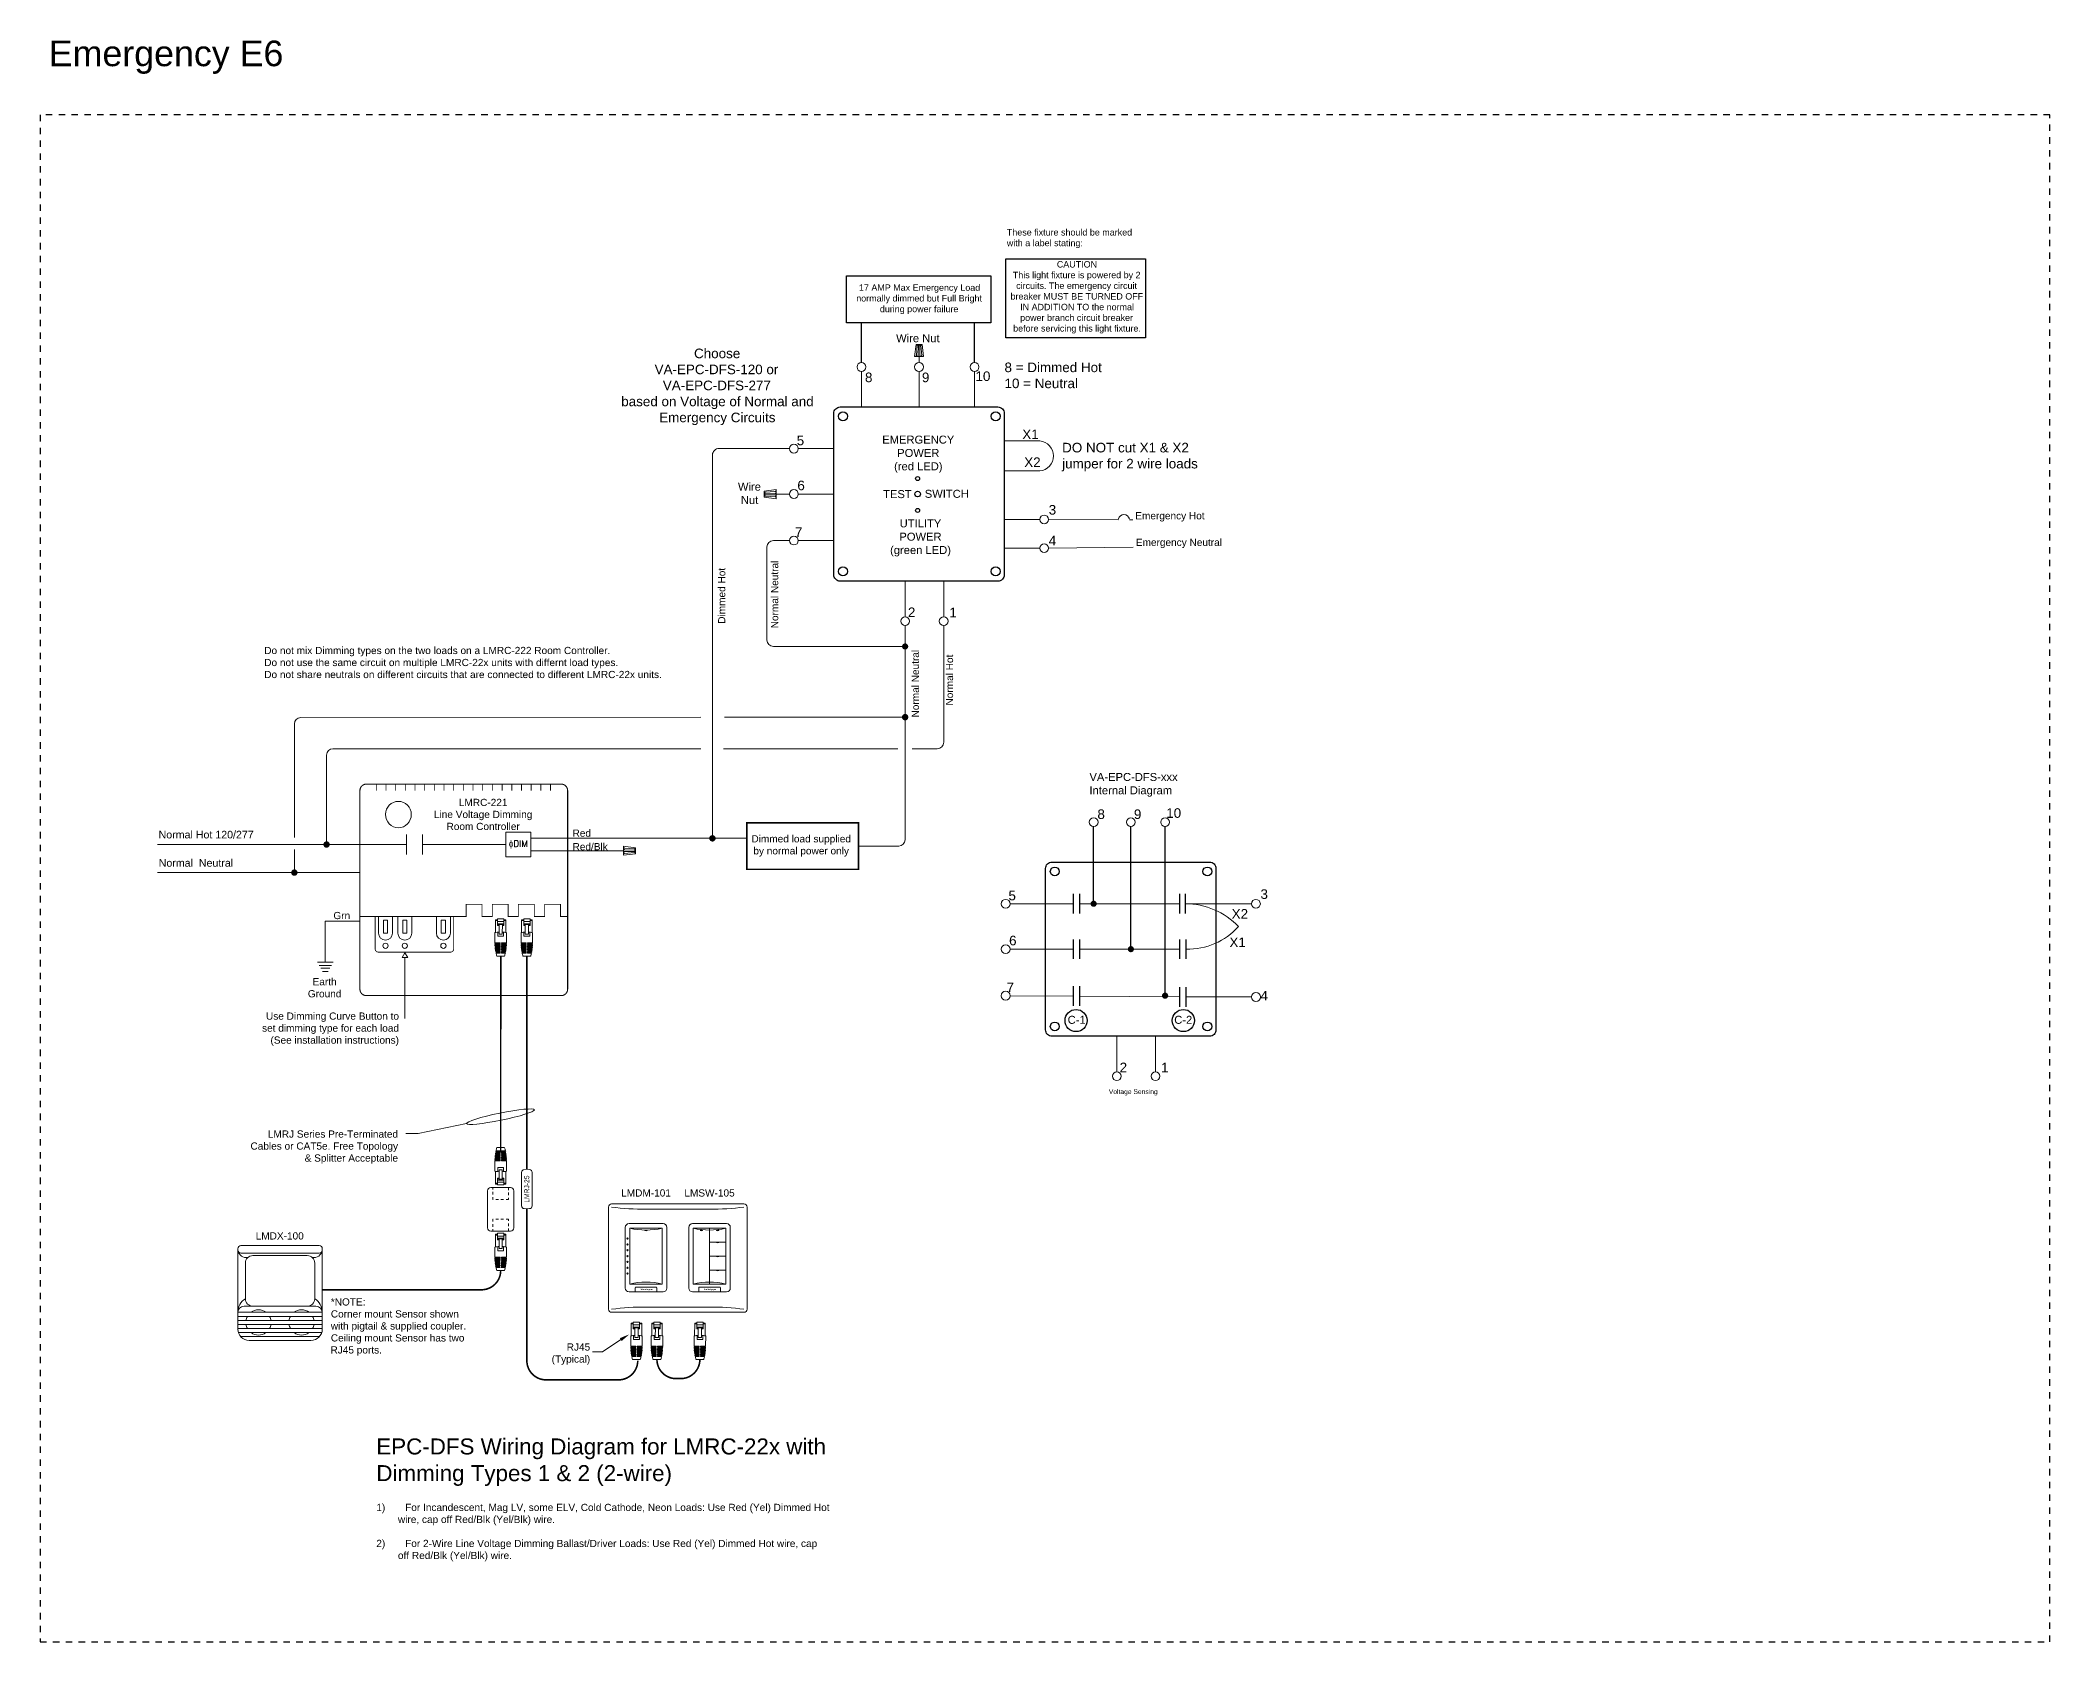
# Model space of a CAD drawing. Header units: inches. Extents: x -60 to 2005, y -577 to 104.
# Drawn here: x 1043 to 1121.5, y -394.3 to -331.7 of the extents above; entities that cross this region are included whole.
import ezdxf

# ---------------------------------------------------------------- set-up
doc = ezdxf.new("R2010")
doc.units = ezdxf.units.IN
doc.header["$MEASUREMENT"] = 0
doc.linetypes.add('Demo', pattern=[0.5, 0.25, -0.25])
doc.linetypes.add('HIDDEN', pattern=[0.375, 0.25, -0.125])
doc.layers.get('0').update_dxf_attribs({"lineweight": 5})
doc.layers.add('PS Borders', color=40, linetype='Demo', lineweight=5, plot=False)
for name, color, linetype, lineweight in [('WS', 3, 'Continuous', 5), ('WS_DETAIL', 7, 'Continuous', 5), ('WS_LineVoltage', 1, 'Continuous', 5), ('WS_Text', 7, 'Continuous', 5)]:
    doc.layers.add(name, color=color, linetype=linetype, lineweight=lineweight)
doc.styles.add('ARIAL', font='arial.ttf')
doc.styles.add('ROMANS', font='ROMANS.shx', dxfattribs={"height": 0.0625})

# ---------------------------------------------------------------- blocks, each defined once
blk = doc.blocks.new('A$C28216DC1')
at = {"layer": 'WS_DETAIL'}
blk.add_lwpolyline([(22.84, 8.11), (17.13, 4.27), (13.98, 4.27)], dxfattribs=at)
blk.add_solid([(23.11, 7.67), (22.56, 8.56), (25.52, 9.76)], dxfattribs=at)
at = {"layer": 'WS_DETAIL', "linetype": 'Continuous', "insert": (13.29, 3.59), "char_height": 2.25, "width": 37.309, "attachment_point": 6, "style": 'ARIAL'}
blk.add_mtext('\\pi29.81;RJ45\\P\\pi22.42;(Typical)', dxfattribs=at)
blk = doc.blocks.new('*U130')
for p, q in [((-1.8, 7.34), (-1.81, 4.17)), ((-1.64, 7.37), (-1.63, 11.37)), ((-1.63, 11.37), (-0.99, 11.37)), ((-1.63, 11.09), (-0.99, 11.09)), ((1, 11.65), (-0.99, 11.65)), ((-0.99, 11.65), (-0.99, 9.56)), ((-0.99, 10.79), (1, 10.79)), ((-0.99, 10.12), (1, 10.12)), ((-0.5, 9.76), (-0.99, 9.76)), ((-0.99, 9.56), (-0.5, 9.56)), ((-0.9, 7.49), (-0.9, 6.2)), ((-0.5, 6.9), (-0.49, 10.12)), ((0.5, 6.89), (-0.5, 6.9)), ((0.51, 9.89), (-0.49, 9.89)), ((0.5, 6.89), (0.51, 10.12)), ((1, 9.56), (0.5, 9.56)), ((1, 9.76), (0.51, 9.76)), ((0.9, 7.49), (0.9, 6.2)), ((1, 11.65), (1, 9.56)), ((1.65, 11.37), (1, 11.37)), ((1, 11.09), (1.65, 11.09)), ((1.64, 7.37), (1.65, 11.37)), ((1.81, 7.33), (1.8, 4.16)), ((-0.21, 4.16), (-1.81, 4.17)), ((-0.21, 3.92), (-1.81, 3.92)), ((-0.21, 3.67), (-1.8, 3.67)), ((-0.21, 3.42), (-1.79, 3.43)), ((-0.21, 3.18), (-1.78, 3.18)), ((-0.22, 2.93), (-1.76, 2.93)), ((-0.22, 2.69), (-1.74, 2.69)), ((-0.22, 2.44), (-1.71, 2.44)), ((-0.22, 2.19), (-1.68, 2.19)), ((-0.22, 1.95), (-1.65, 1.95)), ((-0.22, 1.7), (-1.61, 1.7)), ((-0.22, 1.45), (-1.57, 1.45)), ((-0.22, 1.21), (-1.52, 1.21)), ((-0.22, 0.96), (-1.47, 0.96)), ((-1.21, 0), (1.21, 0)), ((0.9, 6.2), (-0.9, 6.2)), ((-0.81, 3.67), (-0.82, 3.43)), ((-0.82, 3.18), (-0.82, 2.93)), ((-0.82, 2.69), (-0.82, 2.44)), ((-0.82, 2.19), (-0.82, 1.95)), ((-0.82, 1.7), (-0.82, 1.45)), ((-0.82, 1.21), (-0.82, 0.96)), ((-0.81, 4.16), (-0.81, 3.92)), ((-0.22, 2.93), (-0.21, 3.18)), ((-0.22, 2.44), (-0.22, 2.69)), ((-0.22, 1.95), (-0.22, 2.19)), ((-0.22, 1.45), (-0.22, 1.7)), ((-0.22, 0.96), (-0.22, 1.21)), ((-0.21, 3.92), (-0.21, 4.16)), ((-0.21, 3.42), (-0.21, 3.67)), ((0.2, 1.95), (0.2, 2.19)), ((1.67, 2.19), (0.2, 2.19)), ((1.64, 1.94), (0.2, 1.95)), ((0.2, 1.45), (0.2, 1.7)), ((1.6, 1.7), (0.2, 1.7)), ((1.55, 1.45), (0.2, 1.45)), ((0.2, 0.96), (0.2, 1.21)), ((1.51, 1.2), (0.2, 1.21)), ((1.45, 0.96), (0.2, 0.96)), ((0.21, 3.92), (0.21, 4.16)), ((1.8, 4.16), (0.21, 4.16)), ((1.8, 3.91), (0.21, 3.92)), ((0.21, 3.42), (0.21, 3.67)), ((1.79, 3.67), (0.21, 3.67)), ((1.78, 3.42), (0.21, 3.42)), ((0.21, 2.93), (0.21, 3.18)), ((1.77, 3.18), (0.21, 3.18)), ((1.75, 2.93), (0.21, 2.93)), ((0.21, 2.44), (0.21, 2.68)), ((1.73, 2.68), (0.21, 2.68)), ((1.7, 2.44), (0.21, 2.44)), ((0.8, 1.7), (0.8, 1.45)), ((0.8, 1.21), (0.8, 0.96)), ((0.81, 4.16), (0.81, 3.92)), ((0.81, 3.67), (0.81, 3.42)), ((0.81, 3.18), (0.81, 2.93)), ((0.81, 2.68), (0.81, 2.44)), ((0.81, 2.19), (0.81, 1.94))]:
    blk.add_line(p, q)
for centre, radius, start, end in [((-0.01, -0.65), 8.19, 93.42122, 102.66034), ((-0.01, -0.65), 8.19, 77.17806, 86.41718), ((13.26, 4.15), 15.07, 180.85618, 181.79342), ((13.26, 4.15), 15.07, 182.73115, 183.66964), ((13.26, 4.15), 15.07, 184.60914, 185.5499), ((13.26, 4.15), 15.07, 186.49219, 187.43627), ((13.26, 4.15), 15.07, 188.38241, 189.33088), ((13.26, 4.15), 15.07, 190.28195, 191.23592), ((13.26, 4.15), 15.07, 192.19309, 195.95706), ((-13.27, 4.18), 15.07, 343.88134, 347.64532), ((-13.27, 4.18), 15.07, 348.60248, 349.55645), ((-13.27, 4.18), 15.07, 350.50753, 351.456), ((-13.27, 4.18), 15.07, 352.40213, 353.34621), ((-13.27, 4.18), 15.07, 354.2885, 355.22926), ((-13.27, 4.18), 15.07, 356.16876, 357.10725), ((-13.27, 4.18), 15.07, 358.04499, 358.98222)]:
    blk.add_arc(centre, radius, start, end)
blk = doc.blocks.new('*U131')
for p, q in [((1.21, 0), (-1.21, 0)), ((-1.81, -7.33), (-1.8, -4.16)), ((-1.8, -3.91), (-0.21, -3.92)), ((-1.8, -4.16), (-0.21, -4.16)), ((-1.79, -3.67), (-0.21, -3.67)), ((-1.78, -3.42), (-0.21, -3.42)), ((-1.77, -3.18), (-0.21, -3.18)), ((-1.75, -2.93), (-0.21, -2.93)), ((-1.73, -2.68), (-0.21, -2.68)), ((-1.7, -2.44), (-0.21, -2.44)), ((-1.67, -2.19), (-0.2, -2.19)), ((-1.64, -1.94), (-0.2, -1.95)), ((-1.6, -1.7), (-0.2, -1.7)), ((-1.55, -1.45), (-0.2, -1.45)), ((-1.51, -1.2), (-0.2, -1.21)), ((-1.45, -0.96), (-0.2, -0.96)), ((-0.9, -7.49), (-0.9, -6.2)), ((-0.9, -6.2), (0.9, -6.2)), ((-0.81, -2.19), (-0.81, -1.94)), ((-0.81, -2.68), (-0.81, -2.44)), ((-0.81, -3.18), (-0.81, -2.93)), ((-0.81, -3.67), (-0.81, -3.42)), ((-0.81, -4.16), (-0.81, -3.92)), ((-0.8, -1.21), (-0.8, -0.96)), ((-0.8, -1.7), (-0.8, -1.45)), ((-0.21, -2.44), (-0.21, -2.68)), ((-0.21, -2.93), (-0.21, -3.18)), ((-0.21, -3.42), (-0.21, -3.67)), ((-0.21, -3.92), (-0.21, -4.16)), ((-0.2, -0.96), (-0.2, -1.21)), ((-0.2, -1.45), (-0.2, -1.7)), ((-0.2, -1.95), (-0.2, -2.19)), ((0.22, -2.93), (0.21, -3.18)), ((0.21, -3.18), (1.78, -3.18)), ((0.21, -3.42), (1.79, -3.43)), ((0.21, -3.42), (0.21, -3.67)), ((0.21, -3.67), (1.8, -3.67)), ((0.21, -3.92), (1.81, -3.92)), ((0.21, -3.92), (0.21, -4.16)), ((0.21, -4.16), (1.81, -4.17)), ((0.22, -0.96), (1.47, -0.96)), ((0.22, -0.96), (0.22, -1.21)), ((0.22, -1.21), (1.52, -1.21)), ((0.22, -1.45), (1.57, -1.45)), ((0.22, -1.45), (0.22, -1.7)), ((0.22, -1.7), (1.61, -1.7)), ((0.22, -1.95), (1.65, -1.95)), ((0.22, -1.95), (0.22, -2.19)), ((0.22, -2.19), (1.68, -2.19)), ((0.22, -2.44), (1.71, -2.44)), ((0.22, -2.44), (0.22, -2.69)), ((0.22, -2.69), (1.74, -2.69)), ((0.22, -2.93), (1.76, -2.93)), ((0.81, -3.67), (0.82, -3.43)), ((0.81, -4.16), (0.81, -3.92)), ((0.82, -1.21), (0.82, -0.96)), ((0.82, -1.7), (0.82, -1.45)), ((0.82, -2.19), (0.82, -1.95)), ((0.82, -2.69), (0.82, -2.44)), ((0.82, -3.18), (0.82, -2.93)), ((0.9, -7.49), (0.9, -6.2)), ((1.8, -7.34), (1.81, -4.17)), ((-1.64, -7.37), (-1.65, -11.37)), ((-1, -11.09), (-1.65, -11.09)), ((-1.65, -11.37), (-1, -11.37)), ((-1, -11.65), (-1, -9.56)), ((-1, -9.56), (-0.5, -9.56)), ((-1, -9.76), (-0.51, -9.76)), ((0.99, -10.12), (-1, -10.12)), ((0.99, -10.79), (-1, -10.79)), ((-1, -11.65), (0.99, -11.65)), ((-0.5, -6.89), (-0.51, -10.12)), ((-0.51, -9.89), (0.49, -9.89)), ((-0.5, -6.89), (0.5, -6.9)), ((0.5, -6.9), (0.49, -10.12)), ((0.99, -9.56), (0.5, -9.56)), ((0.5, -9.76), (0.99, -9.76)), ((0.99, -11.65), (0.99, -9.56)), ((1.63, -11.09), (0.99, -11.09)), ((1.63, -11.37), (0.99, -11.37)), ((1.64, -7.37), (1.63, -11.37))]:
    blk.add_line(p, q)
for centre, radius, start, end in [((13.27, -4.18), 15.07, 163.88134, 167.64532), ((13.27, -4.18), 15.07, 178.04499, 178.98222), ((13.27, -4.18), 15.07, 176.16876, 177.10725), ((13.27, -4.18), 15.07, 174.2885, 175.22926), ((13.27, -4.18), 15.07, 172.40213, 173.34621), ((13.27, -4.18), 15.07, 170.50753, 171.456), ((13.27, -4.18), 15.07, 168.60248, 169.55645), ((-13.26, -4.15), 15.07, 12.19309, 15.95706), ((-13.26, -4.15), 15.07, 10.28195, 11.23592), ((-13.26, -4.15), 15.07, 8.38241, 9.33088), ((-13.26, -4.15), 15.07, 6.49219, 7.43627), ((-13.26, -4.15), 15.07, 4.60914, 5.5499), ((-13.26, -4.15), 15.07, 2.73115, 3.66964), ((-13.26, -4.15), 15.07, 0.85618, 1.79342), ((0.01, 0.65), 8.19, 257.17806, 266.41718), ((0.01, 0.65), 8.19, 273.42122, 282.66034)]:
    blk.add_arc(centre, radius, start, end)
blk = doc.blocks.new('*U135')
at = {"linetype": 'HIDDEN'}
for p, q in [((-2.48, 3.03), (-2.48, 6.83)), ((2.48, 6.83), (2.48, 3.03)), ((2.48, 3.03), (-2.48, 3.03)), ((2.48, -3.03), (-2.48, -3.03)), ((-2.48, -3.03), (-2.48, -6.83)), ((2.48, -6.83), (2.48, -3.03))]:
    blk.add_line(p, q, dxfattribs=at)
for p, q in [((2.48, 6.83), (-2.48, 6.83)), ((2.48, -6.83), (-2.48, -6.83))]:
    blk.add_line(p, q)
for points in [[(-2.48, -6.83), (-3.08, -6.83, -0.414214), (-4.08, -5.83), (-4.08, 5.83, -0.414214), (-3.08, 6.83), (-2.48, 6.83)], [(2.48, 6.83), (3.08, 6.83, -0.414214), (4.08, 5.83), (4.08, -5.83, -0.414214), (3.08, -6.83), (2.48, -6.83)]]:
    blk.add_lwpolyline(points, format="xyb")
blk = doc.blocks.new('*U138')
at = {"const_width": 0.5}
for points in [[(0, 132.37), (0, 6)], [(6, 0), (28.64, 0)], [(34.64, 6), (34.64, 6)]]:
    blk.add_lwpolyline(points, dxfattribs=at)
for points in [[(0, 6, 0.414214), (6, 0)], [(28.64, 0, 0.414214), (34.64, 6)]]:
    blk.add_lwpolyline(points, format="xyb", dxfattribs=at)
blk = doc.blocks.new('*U134')
blk.add_lwpolyline([(-1.66, -5.21), (-1.66, 5.21, -0.414214), (-0.78, 6.09), (0.78, 6.09, -0.414214), (1.66, 5.21), (1.66, -5.21, -0.414214), (0.78, -6.09), (-0.78, -6.09, -0.414214)], format="xyb", close=True)
at = {"insert": (0, 0), "char_height": 1.5, "attachment_point": 5, "rotation": 90, "style": 'ARIAL', "bg_fill": 3, "box_fill_scale": 1, "bg_fill_color": 256, "bg_fill_transparency": 0}
blk.add_mtext_dynamic_manual_height_columns('LMRJ-25', width=12.0337, gutter_width=70, heights=[0], dxfattribs=at)
blk = doc.blocks.new('*U264')
for p, q in [((-17.89, 50.31), (-17.89, 44.1)), ((-17.89, 50.31), (-17.89, 44.1)), ((-12.94, 50.31), (-12.94, 44.1)), ((-12.94, 50.31), (-12.94, 44.1)), ((-26, 47.2), (-17.89, 47.2)), ((-12.94, 47.2), (13.17, 47.2)), ((-26.64, 24.72), (-26.64, 19.51)), ((-22.27, 19.51), (-22.27, 24.72)), ((-20.61, 24.72), (-20.61, 19.51)), ((-16.25, 19.51), (-16.25, 24.72)), ((-8.56, 24.72), (-8.56, 19.51)), ((-4.19, 19.51), (-4.19, 24.72))]:
    blk.add_line(p, q)
for points, const_width in [([(-0.09, 66.07), (30.45, 66.07, -0.414214), (32.44, 64.07), (32.44, 2, -0.414214), (30.45, 0), (-30.45, 0, -0.414214), (-32.44, 2), (-32.44, 64.07, -0.414214), (-30.45, 66.07), (-0.09, 66.07)], 0.343), ([(-27.68, 24.72), (-27.68, 14.58, 0.414214), (-26.68, 13.58), (-4.15, 13.58, 0.414214), (-3.15, 14.58), (-3.15, 24.72)], 0.25)]:
    blk.add_lwpolyline(points, format="xyb", dxfattribs=dict(const_width=const_width))
at = {"const_width": 0.25}
for points in [[(-27.34, 64.06), (-27.34, 66.07)], [(-24.32, 64.06), (-24.32, 66.07)], [(-21.29, 64.06), (-21.29, 66.07)], [(-18.27, 64.06), (-18.27, 66.07)], [(-15.24, 64.06), (-15.24, 66.07)], [(-12.22, 64.06), (-12.22, 66.07)], [(-9.19, 64.06), (-9.19, 66.07)], [(-6.17, 64.06), (-6.17, 66.07)], [(-3.15, 64.06), (-3.15, 66.07)], [(-0.12, 64.06), (-0.12, 66.07)], [(2.9, 64.06), (2.9, 66.07)], [(5.93, 64.06), (5.93, 66.07)], [(8.95, 64.06), (8.95, 66.07)], [(11.98, 64.06), (11.98, 66.07)], [(15, 64.06), (15, 66.07)], [(18.03, 64.06), (18.03, 66.07)], [(21.05, 64.06), (21.05, 66.07)], [(24.07, 64.06), (24.07, 66.07)], [(27.1, 64.06), (27.1, 66.07)], [(32.44, 24.72), (30.2, 24.72), (30.2, 28.51), (25.24, 28.51), (25.24, 24.72), (22.03, 24.72), (22.03, 28.51), (17.07, 28.51), (17.07, 24.72), (13.86, 24.72), (13.86, 28.51), (8.9, 28.51), (8.9, 24.72), (5.69, 24.72), (5.69, 28.51), (0.73, 28.51), (0.73, 24.72), (-32.44, 24.72)]]:
    blk.add_lwpolyline(points, dxfattribs=at)
blk.add_lwpolyline([(-20.43, 52.43), (-21.24, 52.51), (-21.99, 52.75), (-22.67, 53.13), (-23.27, 53.64), (-23.77, 54.26), (-24.14, 54.98), (-24.38, 55.78), (-24.46, 56.64), (-24.46, 56.64), (-24.38, 57.45), (-24.14, 58.2), (-23.77, 58.89), (-23.27, 59.49), (-22.67, 59.98), (-21.99, 60.36), (-21.24, 60.59), (-20.43, 60.68), (-20.43, 60.68), (-19.63, 60.59), (-18.87, 60.36), (-18.19, 59.98), (-17.59, 59.49), (-17.09, 58.89), (-16.72, 58.2), (-16.48, 57.45), (-16.4, 56.64), (-16.4, 56.64), (-16.48, 55.78), (-16.72, 54.98), (-17.09, 54.26), (-17.59, 53.64), (-18.19, 53.13), (-18.87, 52.75), (-19.63, 52.51), (-20.43, 52.43), (-20.43, 52.43), (-20.43, 52.43)])
for points in [[(13.17, 51.08), (20.92, 51.08), (20.92, 43.33), (13.17, 43.33)], [(-25.12, 19.51), (-23.79, 19.51), (-23.79, 23.54), (-25.12, 23.54)], [(-19.09, 19.51), (-17.77, 19.51), (-17.77, 23.54), (-19.09, 23.54)], [(-7.04, 19.51), (-5.71, 19.51), (-5.71, 23.54), (-7.04, 23.54)]]:
    blk.add_lwpolyline(points, close=True)
for centre in [(-24.45, 15.57), (-18.43, 15.57), (-6.37, 15.57)]:
    blk.add_circle(centre, 0.819)
for centre in [(-24.45, 19.51), (-18.43, 19.51), (-6.37, 19.51)]:
    blk.add_arc(centre, 2.18, 180, 0)
at = {"insert": (6.05, 61.48), "char_height": 2.25, "width": 40.9705, "attachment_point": 2, "style": 'ROMANS'}
blk.add_mtext('{\\fArial|b0|i0|c0|p34;LMRC-221\\PLine Voltage Dimming\\PRoom Controller}', dxfattribs=at)
at = {"linetype": 'Continuous', "insert": (17.05, 47.2), "char_height": 2, "width": 5.8059, "attachment_point": 5, "style": 'ROMANS'}
blk.add_mtext('ɸDIM', dxfattribs=at)
blk = doc.blocks.new('WallPlate2Gang')
for p, q in [((-20.79, 0.96), (-20.79, 32.88)), ((-19.83, 33.84), (19.83, 33.84)), ((10.76, 32.2), (-9.07, 32.2)), ((0, 33.84), (1.69, 33.84)), ((19.83, 33.84), (21.52, 33.84)), ((22.48, 32.88), (22.48, 0.96)), ((-15.56, 26.52), (-15.56, 7.57)), ((-14.38, 27.7), (-3.75, 27.7)), ((-2.57, 26.52), (-2.57, 7.57)), ((4.26, 26.52), (4.26, 7.57)), ((5.44, 27.7), (16.08, 27.7)), ((17.26, 26.52), (17.26, 7.57)), ((-3.75, 6.39), (-14.38, 6.39)), ((16.08, 6.39), (5.44, 6.39)), ((-19.83, 0), (19.83, 0)), ((10.76, 1.64), (-9.07, 1.64)), ((0, 0), (1.69, 0)), ((19.83, 0), (21.52, 0))]:
    blk.add_line(p, q)
for centre, radius, start, end in [((-19.83, 32.88), 0.96, 90, 180), ((-9.07, 117.54), 85.35, 262.75705, 270), ((10.76, 117.54), 85.35, 270, 277.24295), ((21.52, 32.88), 0.96, 0, 90), ((-14.38, 26.52), 1.18, 90, 180), ((-3.75, 26.52), 1.18, 0, 90), ((5.44, 26.52), 1.18, 90, 180), ((16.08, 26.52), 1.18, 0, 90), ((-14.38, 7.57), 1.18, 180, 270), ((-3.75, 7.57), 1.18, 270, 0), ((5.44, 7.57), 1.18, 180, 270), ((16.08, 7.57), 1.18, 270, 0), ((-19.83, 0.96), 0.96, 180, 270), ((-9.07, -83.7), 85.35, 90, 97.24295), ((10.76, -83.7), 85.35, 82.75705, 90), ((21.52, 0.96), 0.96, 270, 0)]:
    blk.add_arc(centre, radius, start, end)
blk = doc.blocks.new('*U189')
blk.add_blockref('WallPlate2Gang', (9.07, 0))
blk = doc.blocks.new('*U207')
for p, q in [((-6.5, 20.13), (-6.5, 1.18)), ((-5.32, 21.31), (5.32, 21.31)), ((-5.07, 2.44), (-5.07, 19.89)), ((-5.07, 19.89), (5.07, 19.89)), ((-5.07, 19.89), (5.07, 19.89)), ((-0.33, 19.29), (-0.33, 19.19)), ((0.33, 19.29), (0.33, 19.19)), ((5.07, 19.89), (5.07, 2.44)), ((6.5, 20.13), (6.5, 1.18)), ((5.32, 0), (-5.32, 0)), ((5.07, 2.44), (-5.07, 2.44)), ((5.07, 2.44), (-5.07, 2.44)), ((-3.38, 1.24), (-3.38, 0)), ((3.14, 1.48), (-3.14, 1.48)), ((3.38, 1.24), (3.38, 0))]:
    blk.add_line(p, q)
for centre in [(-5.78, 16.63), (-5.78, 14.81), (-5.78, 12.99), (-5.78, 11.16), (-5.78, 9.34), (-5.78, 7.52), (-5.78, 5.7)]:
    blk.add_circle(centre, 0.199)
for centre, radius, start, end in [((-5.32, 20.13), 1.18, 90, 180), ((0, 41.25), 21.96, 256.64818, 283.35182), ((0, 19.73), 0.639, 238.6629, 301.3371), ((5.32, 20.13), 1.18, 0, 90), ((-5.32, 1.18), 1.18, 180, 270), ((0, -18.92), 21.96, 76.64818, 103.35182), ((-3.14, 1.24), 0.239, 90, 180), ((3.14, 1.24), 0.239, 0, 90), ((5.32, 1.18), 1.18, 270, 0)]:
    blk.add_arc(centre, radius, start, end)
at = {"style": 'ARIAL'}
for s, insert, char_height, width, attachment_point in [('LMDM-101', (0, 32.02), 2.25, 40.9705, 2), ('{\\fArial|b1|i1|c0|p34;Wattstopper}', (-1.79, 1.04), 0.4798, 3.7953, 1)]:
    blk.add_mtext(s, dxfattribs=dict(at, insert=insert, char_height=char_height, width=width, attachment_point=attachment_point))
blk = doc.blocks.new('*U250')
for p, q in [((-6.5, 20.13), (-6.5, 1.18)), ((-5.32, 21.31), (5.32, 21.31)), ((-5.07, 2.44), (-5.07, 19.89)), ((-5.07, 19.89), (5.07, 19.89)), ((-2.87, 19.29), (-2.87, 19.19)), ((-2.2, 19.29), (-2.87, 19.29)), ((-2.2, 19.29), (-2.2, 19.19)), ((0, 19.29), (0, 19.89)), ((0, 19.29), (0, 3.04)), ((2.2, 19.29), (2.2, 19.19)), ((2.2, 19.29), (2.87, 19.29)), ((2.87, 19.29), (2.87, 19.19)), ((5.07, 19.89), (5.07, 2.44)), ((6.5, 20.13), (6.5, 1.18)), ((0, 15.52), (5.07, 15.52)), ((2.2, 15.52), (2.2, 15.42)), ((2.87, 15.52), (2.87, 15.42)), ((0, 11.16), (5.07, 11.16)), ((0, 6.8), (5.07, 6.8)), ((2.2, 11.16), (2.2, 11.06)), ((2.2, 6.8), (2.2, 6.7)), ((2.87, 11.16), (2.87, 11.06)), ((2.87, 6.8), (2.87, 6.7)), ((5.32, 0), (-5.32, 0)), ((5.07, 2.44), (-5.07, 2.44)), ((-3.38, 1.24), (-3.38, 0)), ((3.14, 1.48), (-3.14, 1.48)), ((0, 3.04), (0, 2.44)), ((3.38, 1.24), (3.38, 0))]:
    blk.add_line(p, q)
for centre, radius, start, end in [((-5.32, 20.13), 1.18, 90, 180), ((0, 41.25), 21.96, 256.64818, 283.35182), ((-2.54, 19.73), 0.639, 238.6629, 301.3371), ((2.54, 19.73), 0.639, 238.6629, 301.3371), ((5.32, 20.13), 1.18, 0, 90), ((2.54, 15.96), 0.639, 238.6629, 301.3371), ((2.54, 11.6), 0.639, 238.6629, 301.3371), ((2.54, 7.24), 0.639, 238.6629, 301.3371), ((-5.32, 1.18), 1.18, 180, 270), ((0, -18.92), 21.96, 76.64818, 103.35182), ((-3.14, 1.24), 0.239, 90, 180), ((3.14, 1.24), 0.239, 0, 90), ((5.32, 1.18), 1.18, 270, 0)]:
    blk.add_arc(centre, radius, start, end)
at = {"style": 'ARIAL'}
for s, insert, char_height, width, attachment_point in [('LMSW-105', (0, 32.02), 2.25, 40.9705, 2), ('{\\fArial|b1|i1|c0|p34;Wattstopper}', (-1.79, 1.04), 0.4798, 3.7953, 1)]:
    blk.add_mtext(s, dxfattribs=dict(at, insert=insert, char_height=char_height, width=width, attachment_point=attachment_point))

msp = doc.modelspace()

# ---------------------------------------------------------------- linework, layer by layer
for p, q in [((1077.116, -344.079), (1077.177, -343.608)), ((1077.414, -343.608), (1077.177, -343.608)), ((1077.192, -344.041), (1077.221, -343.646)), ((1077.261, -344.041), (1077.271, -343.646)), ((1077.33, -344.041), (1077.321, -343.646)), ((1077.4, -344.041), (1077.371, -343.646)), ((1077.475, -344.079), (1077.414, -343.608)), ((1077.475, -344.079), (1077.116, -344.079)), ((1071.715, -349.269), (1071.245, -349.33)), ((1071.245, -349.33), (1071.245, -349.568)), ((1071.715, -349.629), (1071.245, -349.568)), ((1071.678, -349.345), (1071.283, -349.374)), ((1071.678, -349.414), (1071.283, -349.424)), ((1071.678, -349.484), (1071.283, -349.474)), ((1071.678, -349.553), (1071.283, -349.524)), ((1071.715, -349.269), (1071.715, -349.629)), ((1070.566, -362.285), (1070.566, -364.102)), ((1062.134, -362.891), (1065.579, -362.891)), ((1065.755, -363.554), (1065.755, -363.195)), ((1065.755, -363.195), (1066.225, -363.256)), ((1065.792, -363.271), (1066.187, -363.3)), ((1066.225, -363.493), (1066.225, -363.256)), ((1065.755, -363.554), (1066.225, -363.493)), ((1065.792, -363.34), (1066.187, -363.35)), ((1065.792, -363.409), (1066.187, -363.4)), ((1065.792, -363.479), (1066.187, -363.45)), ((1053.809, -367.728), (1054.413, -367.728)), ((1053.874, -367.854), (1054.348, -367.854)), ((1053.931, -367.964), (1054.291, -367.964)), ((1057.221, -367.366), (1057.114, -367.551)), ((1057.114, -367.551), (1057.328, -367.551)), ((1057.328, -367.551), (1057.114, -367.551)), ((1057.221, -367.366), (1057.328, -367.551)), ((1057.221, -367.551), (1057.221, -369.925)), ((1053.999, -368.09), (1054.223, -368.09)), ((1057.737, -374.416), (1057.251, -374.416)), ((1050.693, -378.915), (1050.693, -378.967)), ((1050.694, -378.981), (1050.694, -382.059)), ((1050.814, -378.794), (1053.871, -378.794)), ((1053.991, -378.981), (1053.991, -382.059)), ((1053.992, -378.915), (1053.992, -378.967)), ((1053.871, -379.087), (1050.814, -379.087)), ((1050.989, -379.481), (1050.989, -380.869)), ((1053.403, -379.188), (1051.282, -379.188)), ((1053.696, -379.481), (1053.696, -380.869)), ((1053.747, -381.162), (1050.938, -381.162)), ((1053.991, -381.401), (1050.694, -381.401)), ((1053.991, -381.559), (1050.694, -381.559)), ((1053.991, -381.718), (1050.694, -381.718)), ((1053.991, -381.876), (1050.694, -381.876)), ((1053.991, -382.034), (1050.694, -382.034)), ((1053.97, -382.193), (1050.715, -382.193)), ((1053.88, -382.351), (1050.805, -382.351)), ((1053.552, -382.498), (1051.133, -382.498))]:
    msp.add_line(p, q)
at = {"linetype": 'Continuous'}
msp.add_line((1057.737, -374.416), (1059.625, -374.032), dxfattribs=at)
at = {"linetype": 'Continuous', "const_width": 0.0625}
msp.add_lwpolyline([(1070.566, -364.102), (1074.927, -364.102), (1074.927, -362.285), (1070.566, -362.285)], close=True, dxfattribs=at)
msp.add_lwpolyline([(1055.463, -366.123), (1054.111, -366.123), (1054.111, -367.728)])
for centre, radius, start, end in [((1050.814, -378.915), 0.121, 90, 180), ((1050.814, -378.967), 0.121, 180, 270), ((1051.029, -378.926), 0.34, 189.33833, 280.31178), ((1053.656, -378.926), 0.34, 259.68822, 350.66167), ((1053.871, -378.915), 0.121, 0, 90), ((1053.871, -378.967), 0.121, 270, 0), ((1051.282, -379.481), 0.293, 90, 180), ((1053.403, -379.481), 0.293, 0, 90), ((1051.326, -381.404), 0.632, 122.17907, 180.24228), ((1050.938, -381.406), 0.244, 90, 180), ((1051.282, -380.869), 0.293, 180, 270), ((1051.502, -381.795), 0.493, 53.19365, 126.80635), ((1053.183, -381.795), 0.493, 53.19365, 126.80635), ((1053.403, -380.869), 0.293, 270, 0), ((1053.359, -381.404), 0.632, 359.75772, 57.82093), ((1053.747, -381.406), 0.244, 0, 90), ((1051.133, -382.059), 0.439, 180, 270), ((1051.502, -381.795), 0.493, 151.37465, 170.93843), ((1051.502, -381.795), 0.493, 189.44431, 209.05661), ((1051.502, -381.795), 0.493, 330.94339, 350.55569), ((1051.502, -381.795), 0.493, 9.06157, 28.62535), ((1053.183, -381.795), 0.493, 151.37465, 170.93843), ((1053.183, -381.795), 0.493, 189.44431, 209.05661), ((1053.552, -382.059), 0.439, 270, 0), ((1053.183, -381.795), 0.493, 330.94339, 350.55569), ((1053.183, -381.795), 0.493, 9.06157, 28.62535), ((1051.502, -381.795), 0.493, 233.8289, 306.1711), ((1053.183, -381.795), 0.493, 233.8289, 306.1711)]:
    msp.add_arc(centre, radius, start, end)
at = {"extrusion": (0, 0, -1)}
msp.add_ellipse((1060.95, -373.762), major_axis=(1.325, 0.27), ratio=0.103781, dxfattribs=at)
for p in [(1077.221, -343.646), (1077.271, -343.646), (1077.321, -343.646), (1077.371, -343.646), (1077.192, -344.041), (1077.261, -344.041), (1077.33, -344.041), (1077.4, -344.041), (1071.283, -349.374), (1071.283, -349.424), (1071.283, -349.474), (1071.283, -349.524), (1071.678, -349.345), (1071.678, -349.414), (1071.678, -349.484), (1071.678, -349.553), (1065.792, -363.271), (1066.187, -363.3), (1070.566, -362.891), (1065.792, -363.34), (1065.792, -363.409), (1065.792, -363.479), (1066.187, -363.35), (1066.187, -363.4), (1066.187, -363.45), (1070.566, -363.496)]:
    msp.add_point(p)
at = {"layer": 'WS', "const_width": 0.0625}
msp.add_lwpolyline([(1060.96, -367.492), (1060.959, -375.159)], dxfattribs=at)
for points in [[(1060.959, -379.77), (1060.959, -379.77, -0.414214), (1060.209, -380.52), (1053.991, -380.52)], [(1067.06, -383.241, 0.414214), (1067.81, -383.99), (1067.989, -383.99, 0.414214), (1068.738, -383.241)]]:
    msp.add_lwpolyline(points, format="xyb", dxfattribs=at)
at = {"layer": 'WS', "lineweight": -3}
msp.add_circle((1077.241, -350.087), 0.078, dxfattribs=at)
at = {"layer": 'WS_DETAIL', "lineweight": -3}
for p, q in [((1075.046, -344.314), (1075.046, -342.764)), ((1079.464, -344.314), (1079.464, -342.764))]:
    msp.add_line(p, q, dxfattribs=at)
msp.add_lwpolyline([(1074.461, -340.932), (1080.096, -340.932), (1080.096, -342.764), (1074.461, -342.764)], close=True, dxfattribs=at)
for points in [[(1074.218, -346.045), (1080.373, -346.045, -0.414214), (1080.623, -346.295), (1080.623, -352.599, -0.414214), (1080.373, -352.849), (1074.218, -352.849, -0.414214), (1073.968, -352.599), (1073.968, -346.295, -0.414214)], [(1082.486, -363.818), (1088.641, -363.818, -0.414214), (1088.891, -364.068), (1088.891, -370.371, -0.414214), (1088.641, -370.621), (1082.486, -370.621, -0.414214), (1082.236, -370.371), (1082.236, -364.068, -0.414214)]]:
    msp.add_lwpolyline(points, format="xyb", close=True, dxfattribs=at)
for centre, radius in [((1074.326, -346.411), 0.172), ((1080.287, -346.411), 0.172), ((1077.241, -349.447), 0.109), ((1074.326, -352.465), 0.172), ((1080.287, -352.465), 0.172), ((1082.594, -364.183), 0.172), ((1088.555, -364.183), 0.172), ((1082.594, -370.237), 0.172), ((1088.555, -370.237), 0.172)]:
    msp.add_circle(centre, radius, dxfattribs=at)
at = {"layer": 'WS_LineVoltage'}
for p, q in [((1077.296, -344.314), (1077.296, -344.079)), ((1075.046, -346.045), (1075.046, -344.657)), ((1077.296, -346.045), (1077.296, -344.657)), ((1079.464, -346.045), (1079.464, -344.657)), ((1080.623, -347.374), (1082.011, -347.374)), ((1069.228, -358.597), (1069.231, -347.918)), ((1072.237, -347.674), (1069.482, -347.668)), ((1072.58, -347.674), (1073.968, -347.674)), ((1080.623, -348.545), (1082.011, -348.545)), ((1071.715, -349.449), (1072.237, -349.447)), ((1072.58, -349.447), (1073.968, -349.447)), ((1080.623, -350.438), (1082.011, -350.438)), ((1082.355, -350.438), (1085.098, -350.452)), ((1085.509, -350.452), (1085.646, -350.452)), ((1071.358, -351.514), (1071.358, -355.149)), ((1072.237, -351.264), (1071.608, -351.264)), ((1072.58, -351.264), (1073.968, -351.264)), ((1080.623, -351.56), (1082.011, -351.56)), ((1082.355, -351.56), (1085.651, -351.527)), ((1076.752, -352.849), (1076.752, -354.237)), ((1078.259, -352.849), (1078.259, -354.237)), ((1076.752, -357.993), (1076.752, -354.581)), ((1078.259, -354.581), (1078.259, -359.141)), ((1071.608, -355.399), (1076.752, -355.399)), ((1052.902, -362.857), (1052.902, -358.423)), ((1068.776, -358.164), (1053.152, -358.173)), ((1069.228, -362.891), (1069.228, -358.597)), ((1076.752, -358.16), (1069.698, -358.164)), ((1076.752, -362.944), (1076.752, -357.993)), ((1054.411, -359.391), (1068.774, -359.391)), ((1069.654, -359.391), (1076.463, -359.391)), ((1077.026, -359.391), (1078.009, -359.391)), ((1054.161, -363.133), (1054.161, -359.641)), ((1052.902, -364.229), (1052.902, -363.331)), ((1062.134, -362.891), (1070.566, -362.891)), ((1074.927, -363.194), (1076.502, -363.194)), ((1062.134, -363.375), (1065.755, -363.375)), ((1080.848, -365.446), (1083.328, -365.446)), ((1083.571, -365.446), (1087.483, -365.446)), ((1087.696, -365.446), (1088.891, -365.446)), ((1088.891, -365.446), (1090.279, -365.446)), ((1080.848, -367.219), (1083.328, -367.219)), ((1083.571, -367.219), (1087.483, -367.219)), ((1080.848, -369.037), (1083.328, -369.051)), ((1083.571, -369.052), (1087.483, -369.081)), ((1087.726, -369.082), (1090.28, -369.086)), ((1085.019, -370.621), (1085.019, -372.01)), ((1086.527, -370.621), (1086.527, -372.01))]:
    msp.add_line(p, q, dxfattribs=at)
at = {"layer": 'WS_LineVoltage', "lineweight": -3}
for p, q in [((1084.113, -365.446), (1084.113, -362.429)), ((1085.567, -367.219), (1085.564, -362.429)), ((1086.904, -369.037), (1086.904, -362.429)), ((1083.328, -365.829), (1083.328, -365.064)), ((1083.571, -365.829), (1083.571, -365.064)), ((1087.483, -365.829), (1087.483, -365.064)), ((1087.696, -365.829), (1087.696, -365.064)), ((1083.328, -367.602), (1083.328, -366.837)), ((1083.571, -367.602), (1083.571, -366.837)), ((1087.483, -367.602), (1087.483, -366.837)), ((1087.726, -367.602), (1087.726, -366.837)), ((1083.328, -369.434), (1083.328, -368.669)), ((1083.571, -369.434), (1083.571, -368.669)), ((1087.483, -369.465), (1087.483, -368.7)), ((1087.726, -369.465), (1087.726, -368.7))]:
    msp.add_line(p, q, dxfattribs=at)
msp.add_lwpolyline([(1080.687, -340.257), (1086.138, -340.257), (1086.138, -343.342), (1080.687, -343.342)], close=True, dxfattribs=at)
at = {"layer": 'WS_LineVoltage'}
for points, const_width in [([(1076.692, -355.399, 1), (1076.812, -355.399, 1)], 0.12), ([(1076.689, -358.16, 1), (1076.814, -358.16, 1)], 0.125), ([(1054.098, -363.133, 1), (1054.223, -363.133, 1)], 0.125), ([(1069.166, -362.891, 1), (1069.291, -362.891, 1)], 0.125), ([(1052.84, -364.229, 1), (1052.965, -364.229, 1)], 0.125), ([(1084.053, -365.446, 1), (1084.173, -365.446, 1)], 0.12), ([(1085.507, -367.219, 1), (1085.627, -367.219, 1)], 0.12), ([(1086.844, -369.037, 1), (1086.964, -369.037, 1)], 0.12)]:
    msp.add_lwpolyline(points, format="xyb", close=True, dxfattribs=dict(at, const_width=const_width))
for points in [[(1056.268, -363.133), (1047.564, -363.133)], [(1055.463, -364.229), (1047.564, -364.229)]]:
    msp.add_lwpolyline(points, dxfattribs=at)
for centre in [(1075.046, -344.485), (1077.296, -344.485), (1079.464, -344.485), (1072.409, -347.674), (1072.409, -349.447), (1082.183, -350.438), (1072.409, -351.264), (1082.183, -351.56), (1076.752, -354.409), (1078.259, -354.409), (1084.113, -362.258), (1085.564, -362.258), (1086.904, -362.258), (1080.677, -365.446), (1090.451, -365.446), (1080.677, -367.219), (1080.677, -369.037), (1090.452, -369.086), (1085.019, -372.181), (1086.527, -372.181)]:
    msp.add_circle(centre, 0.172, dxfattribs=at)
at = {"layer": 'WS_LineVoltage', "lineweight": -3}
for centre, radius in [((1077.241, -348.842), 0.078), ((1083.428, -370.006), 0.432), ((1087.617, -370.006), 0.432)]:
    msp.add_circle(centre, radius, dxfattribs=at)
at = {"layer": 'WS_LineVoltage'}
for centre, radius, start, end in [((1081.956, -347.96), 0.588, 275.39978, 84.60022), ((1069.481, -347.918), 0.25, 89.88123, 179.98558), ((1085.298, -350.463), 0.216, 12.53849, 167.46151), ((1071.608, -351.514), 0.25, 90, 180), ((1071.608, -355.149), 0.25, 180, 270), ((1053.152, -358.423), 0.25, 90, 180), ((1054.411, -359.641), 0.25, 90, 180), ((1078.009, -359.141), 0.25, 270, 0), ((1076.502, -362.944), 0.25, 270, 0), ((1087.687, -368.341), 2.895, 43.9233, 89.82369), ((1087.789, -364.56), 2.66, 268.64859, 318.21173)]:
    msp.add_arc(centre, radius, start, end, dxfattribs=at)

# ---------------------------------------------------------------- block references
at = {"xscale": 0.125, "yscale": 0.125, "zscale": 0.125}
for name, p in [('*U264', (1059.518, -369.033)), ('*U130', (1060.96, -367.492)), ('*U130', (1061.981, -367.492)), ('*U131', (1060.959, -374.97)), ('*U135', (1060.96, -377.379)), ('*U207', (1066.635, -380.601)), ('*U250', (1069.114, -380.601)), ('*U189', (1066.635, -381.4)), ('*U130', (1060.959, -379.77)), ('*U130', (1066.261, -383.241)), ('*U130', (1067.06, -383.241)), ('*U130', (1068.738, -383.241)), ('A$C28216DC1', (1062.793, -383.48))]:
    msp.add_blockref(name, p, dxfattribs=at)
at = {"layer": 'WS', "xscale": 0.125, "yscale": 0.125, "zscale": 0.125}
msp.add_blockref('*U138', (1061.981, -384.038), dxfattribs=at)

# ---------------------------------------------------------------- texts
at = {"lineweight": -3, "style": 'ARIAL'}
for s, height, p in [('*NOTE:', 0.2811, (1054.326, -381.135)), ('Corner mount Sensor shown', 0.28114, (1054.326, -381.603)), ('with pigtail & supplied coupler.', 0.28114, (1054.326, -382.072)), ('RJ45 ports.', 0.28114, (1054.313, -383.009)), ('Ceiling mount Sensor has two', 0.28114, (1054.326, -382.54))]:
    msp.add_text(s, height=height, dxfattribs=at).set_placement(p)
at = {"lineweight": -3, "insert": (1043.312, -331.739), "char_height": 1, "attachment_point": 1, "style": 'ARIAL'}
msp.add_mtext_dynamic_manual_height_columns('Emergency E6', width=21.74617, gutter_width=1, heights=[0], dxfattribs=at)
at = {"linetype": 'Continuous', "char_height": 0.28114, "attachment_point": 4, "style": 'ARIAL'}
for s, width, insert in [('Emergency Hot', 3.29245, (1085.74, -350.337)), ('Emergency Neutral', 3.78641, (1085.763, -351.375))]:
    msp.add_mtext_dynamic_manual_height_columns(s, width=width, gutter_width=1, heights=[0], dxfattribs=dict(at, insert=insert))
at = {"style": 'ARIAL'}
for s, insert, char_height, width, attachment_point in [('Do not mix Dimming types on the two loads on a LMRC-222 Room Controller.\\PDo not use the same circuit on multiple LMRC-22x units with differnt load types.\\PDo not share neutrals on different circuits that are connected to different LMRC-22x units.', (1051.726, -355.415), 0.28125, 16.24665, 1), ('Dimmed load supplied by normal power only', (1072.693, -362.769), 0.28125, 4.37258, 2), ('Grn', (1054.427, -365.907), 0.281, 4.41089, 4), ('Earth\\PGround', (1054.084, -368.727), 0.281, 7.21437, 5), ('LMDX-100', (1052.331, -378.276), 0.2812, 5.12131, 2), ('{\\H2.2222x;EPC-DFS Wiring Diagram for LMRC-22x with Dimming Types 1 & 2 (2-wire)\\P}\\P\\pi-0.84375,l0.84375;1)^IFor Incandescent, Mag LV, some ELV, Cold Cathode, Neon Loads: Use Red (Yel) Dimmed Hot wire, cap off Red/Blk (Yel/Blk) wire.\\P\\P2)^IFor 2-Wire Line Voltage Dimming Ballast/Driver Loads: Use Red (Yel) Dimmed Hot wire, cap off Red/Blk (Yel/Blk) wire.', (1056.103, -386.326), 0.28125, 17.701, 1)]:
    msp.add_mtext(s, dxfattribs=dict(at, insert=insert, char_height=char_height, width=width, attachment_point=attachment_point))
at = {"linetype": 'Continuous', "style": 'ARIAL'}
for s, insert, char_height, width, attachment_point in [('Red', (1063.765, -362.69), 0.2811, 0.72574, 4), ('Red/Blk', (1063.765, -363.219), 0.2811, 1.31957, 4), ('Use Dimming Curve Button to set dimming type for each load (See installation instructions)', (1056.989, -369.692), 0.28114, 5.5991, 3), ('LMRJ Series Pre-Terminated \\PCables or CAT5e. Free Topology \\P& Splitter Acceptable', (1056.951, -374.298), 0.28114, 6.9777, 3)]:
    msp.add_mtext(s, dxfattribs=dict(at, insert=insert, char_height=char_height, width=width, attachment_point=attachment_point))
at = {"color": 7, "linetype": 'Continuous', "insert": (1047.602, -362.748), "char_height": 0.29701, "width": 4.07419, "attachment_point": 4, "style": 'ARIAL'}
msp.add_mtext('Normal Hot 120/277', dxfattribs=at)
at = {"color": 7, "insert": (1047.606, -363.853), "char_height": 0.29701, "width": 5.6368, "attachment_point": 4, "style": 'ARIAL'}
msp.add_mtext('Normal  Neutral', dxfattribs=at)
at = {"layer": 'WS_LineVoltage', "char_height": 0.375, "attachment_point": 1, "style": 'ARIAL'}
for s, width, insert in [('9', 0.19892, (1077.408, -344.703)), ('10', 0.375, (1079.499, -344.658))]:
    msp.add_mtext_dynamic_manual_height_columns(s, width=width, gutter_width=1, heights=[0], dxfattribs=dict(at, insert=insert))
at = {"layer": 'WS_LineVoltage', "lineweight": -3, "char_height": 0.3125, "attachment_point": 1, "style": 'ARIAL'}
for s, insert in [('\\pi0.19471;C-1', (1082.905, -369.822)), ('\\pi0.16614;C-2', (1087.094, -369.822))]:
    msp.add_mtext_dynamic_manual_height_columns(s, width=0.99096, gutter_width=1, heights=[0], dxfattribs=dict(at, insert=insert))
at = {"layer": 'WS_Text', "lineweight": -3, "insert": (1080.724, -339.101), "char_height": 0.25, "width": 5.42865, "attachment_point": 1, "style": 'ARIAL'}
msp.add_mtext('These fixture should be marked with a label stating:\\P\\P\\pi1.9515;CAUTION\\P\\pi0.23325;This light fixture is powered by 2 \\P\\pi0.36431;circuits. The emergency circuit \\P\\pi0.14321;breaker MUST BE TURNED OFF \\P\\pi0.52086;IN ADDITION TO the normal \\P\\pi0.52026;power branch circuit breaker \\P\\pi0.24656;before servicing this light fixture.', dxfattribs=at)
at = {"layer": 'WS_Text', "lineweight": -3, "attachment_point": 1, "style": 'ARIAL'}
for s, width, insert, char_height in [('\\pi0.3777;17 AMP Max Emergency Load \\P\\pi0.27179;normally dimmed but Full Bright \\P\\pi1.1939;during power failure', 5.42865, (1074.571, -341.261), 0.25), ('\\pi0.45357;Wire Nut', 2.59648, (1075.947, -343.206), 0.3125), ('\\pi3.3831;Choose\\P\\pi1.8433;VA-EPC-DFS-120 or\\P\\pi2.1645;VA-EPC-DFS-277\\P\\pi0.54119;based on Voltage of Normal and \\P\\pi2.0221;Emergency Circuits', 8.52406, (1065.126, -343.767), 0.375), ('8 = Dimmed Hot\\P10 = Neutral', 5.77096, (1080.633, -344.312), 0.375), ('8', 0.375, (1075.184, -344.703), 0.375), ('5', 0.19892, (1072.519, -347.167), 0.375), ('\\pi-0.089677;EMERGENCY\\P\\pi0.49322;POWER\\P\\pi0.37321;(red LED)', 2.59648, (1075.948, -347.165), 0.3125), ('X1', 0.375, (1081.327, -346.927), 0.375), ('DO NOT cut X1 & X2\\Pjumper for 2 wire loads', 5.77096, (1082.883, -347.446), 0.375), ('X2', 0.375, (1081.403, -348.017), 0.375), ('\\pi0.86136;Wire\\P\\pi0.97679;Nut', 2.59648, (1069.362, -349.002), 0.3125), ('6', 0.375, (1072.544, -348.923), 0.375), ('\\pi0.74987;TEST', 2.59648, (1075.143, -349.293), 0.3125), ('\\pi0.1695;SWITCH', 2.00595, (1077.349, -349.281), 0.3125), ('3', 0.19892, (1082.36, -349.874), 0.375), ('7', 0.19892, (1072.447, -350.751), 0.375), ('\\pi0.50452;UTILITY\\P\\pi0.49322;POWER\\P\\pi0.13042;(green LED)', 2.59648, (1076.034, -350.435), 0.3125), ('4', 0.19892, (1082.36, -351.075), 0.375), ('2', 0.19892, (1076.861, -353.878), 0.375), ('1', 0.19892, (1078.477, -353.884), 0.375), ('VA-EPC-DFS-xxx\\PInternal Diagram', 3.18324, (1083.95, -360.339), 0.3125), ('8', 0.375, (1084.261, -361.761), 0.375), ('9', 0.19892, (1085.685, -361.762), 0.375), ('10', 0.375, (1086.948, -361.716), 0.375), ('3', 0.19892, (1090.628, -364.882), 0.375), ('5', 0.19892, (1080.787, -364.939), 0.375), ('X2', 0.375, (1089.503, -365.654), 0.375), ('6', 0.375, (1080.812, -366.695), 0.375), ('X1', 0.375, (1089.415, -366.765), 0.375), ('7', 0.19892, (1080.715, -368.523), 0.375), ('4', 0.19892, (1090.628, -368.848), 0.375), ('2', 0.19892, (1085.129, -371.65), 0.375), ('1', 0.19892, (1086.745, -371.656), 0.375), ('Voltage Sensing', 2.2254, (1084.707, -372.69), 0.1875)]:
    msp.add_mtext_dynamic_manual_height_columns(s, width=width, gutter_width=1, heights=[0], dxfattribs=dict(at, insert=insert, char_height=char_height))
at = {"layer": 'WS_Text', "lineweight": -3, "attachment_point": 1, "rotation": 90, "style": 'ARIAL'}
for s, width, insert, char_height in [('Dimmed Hot', 4.64164, (1069.448, -354.512), 0.2812), ('Normal Neutral', 3.14142, (1071.515, -354.69), 0.28125), ('Normal Neutral', 2.70824, (1077.01, -358.172), 0.28125), ('Normal Hot', 2.37412, (1078.344, -357.705), 0.2812)]:
    msp.add_mtext_dynamic_manual_height_columns(s, width=width, gutter_width=1, heights=[0], dxfattribs=dict(at, insert=insert, char_height=char_height))

# ---------------------------------------------------------------- next in the draw order: block references
at = {"xscale": 0.125, "yscale": 0.125, "zscale": 0.125}
msp.add_blockref('*U134', (1061.981, -376.588), dxfattribs=at)

# ---------------------------------------------------------------- next in the draw order: linework, layer by layer
at = {"layer": 'PS Borders', "lineweight": -3}
msp.add_lwpolyline([(1042.977, -394.267), (1121.451, -394.267), (1121.451, -334.642), (1042.977, -334.642)], close=True, dxfattribs=at)

doc.saveas('drawing.dxf')
